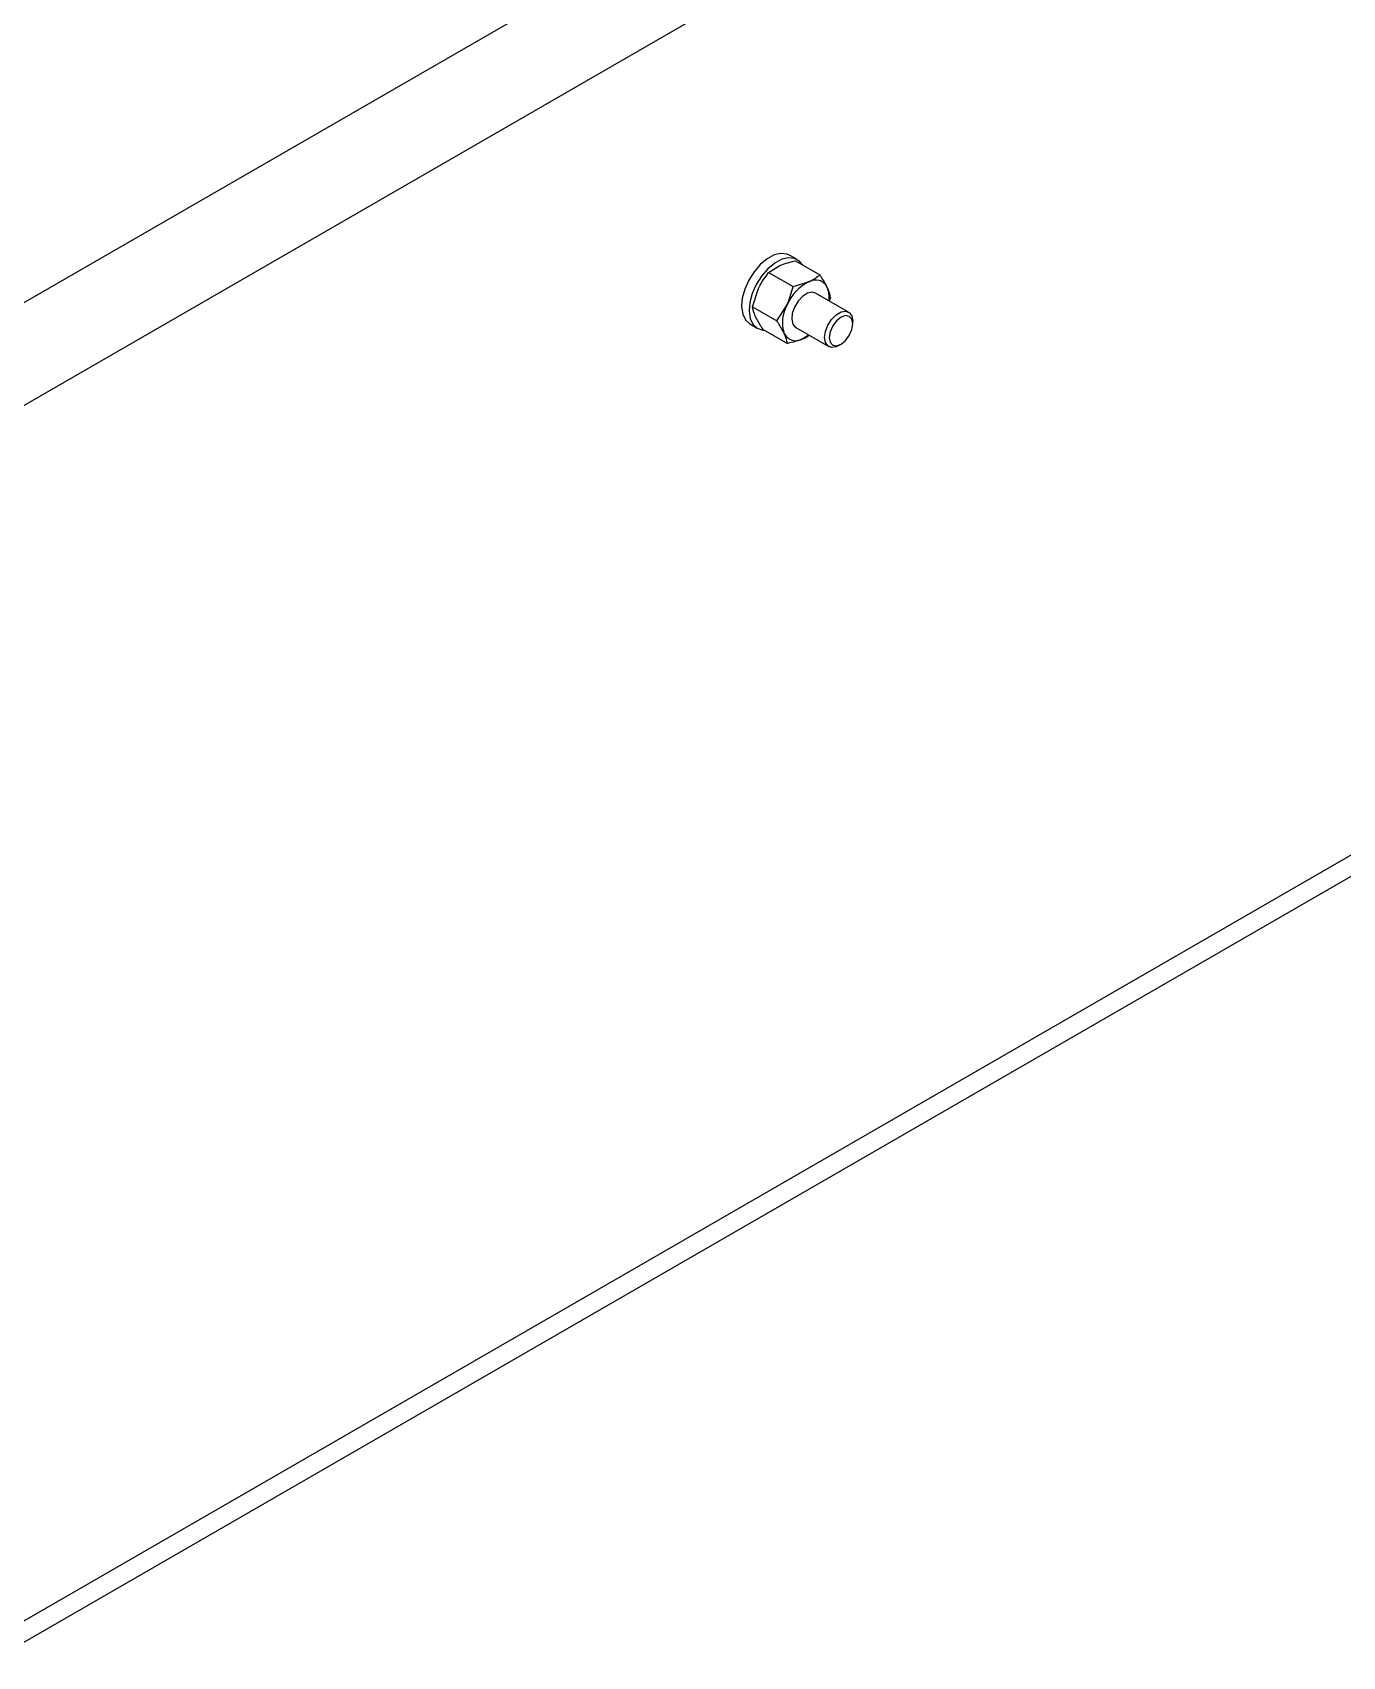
# Model space of a CAD drawing. Header units: metres. Extents: x 0 to 21025, y 0 to 14850.
# Drawn here: x 13186.9 to 13384.8, y 5080.6 to 5326 of the extents above; entities that cross this region are included whole.
import ezdxf

# ---------------------------------------------------------------- set-up
doc = ezdxf.new("R2010")
doc.units = ezdxf.units.M
doc.header["$LTSCALE"] = 25
doc.layers.add('SL4', color=4, linetype='Continuous')

msp = doc.modelspace()

# ---------------------------------------------------------------- linework, layer by layer
at = {"layer": 'SL4'}
for p, q in [((13136.586, 5256.922), (14073.485, 5797.782)), ((14080.22, 5786.117), (13143.322, 5245.256)), ((13181.857, 5083.822), (14048.213, 5583.958)), ((13181.857, 5080.6), (14048.213, 5580.736)), ((13302.42, 5291.734), (13301.289, 5292.387)), ((13298.133, 5289.765), (13299.844, 5290.835)), ((13298.133, 5289.765), (13301.815, 5287.639)), ((13302.186, 5291.541), (13305.868, 5289.415)), ((13295.683, 5284.579), (13296.592, 5287.354)), ((13301.815, 5287.639), (13304.157, 5288.345)), ((13295.683, 5284.579), (13299.365, 5282.454)), ((13299.365, 5282.454), (13300.906, 5284.864)), ((13310.208, 5283.774), (13305.234, 5286.646)), ((13307.471, 5286.006), (13307.292, 5285.457)), ((13295.29, 5281.994), (13296.421, 5281.341)), ((13310.83, 5281.992), (13310.83, 5282.4)), ((13297.287, 5281.17), (13300.969, 5279.044)), ((13302.234, 5281.449), (13307.209, 5278.578)), ((13304.207, 5280.31), (13303.311, 5279.75)), ((13308.709, 5278.726), (13309.062, 5278.93))]:
    msp.add_line(p, q, dxfattribs=at)
at = {"layer": 'SL4', "flags": 128}
for points in [[(13301.289, 5292.387), (13300.905, 5292.558), (13299.993, 5292.661), (13298.973, 5292.42), (13297.91, 5291.851), (13296.871, 5290.989), (13295.921, 5289.888), (13295.12, 5288.618), (13294.518, 5287.258), (13294.153, 5285.894), (13294.048, 5284.611), (13294.21, 5283.491), (13294.627, 5282.603), (13295.275, 5282.003), (13295.29, 5281.994)], [(13303.191, 5290.96), (13302.785, 5291.464), (13302.037, 5291.905), (13301.124, 5292.008), (13300.104, 5291.767), (13299.041, 5291.198), (13298.002, 5290.336), (13297.052, 5289.235), (13296.251, 5287.965), (13295.65, 5286.605), (13295.285, 5285.241), (13295.18, 5283.958), (13295.341, 5282.838), (13295.759, 5281.949), (13296.407, 5281.35), (13297.244, 5281.076), (13297.476, 5281.061)], [(13305.234, 5286.646), (13304.693, 5286.786), (13303.988, 5286.626), (13303.252, 5286.155), (13302.575, 5285.429), (13302.037, 5284.537), (13301.704, 5283.586), (13301.616, 5282.691), (13301.783, 5281.959), (13302.186, 5281.479), (13302.234, 5281.449)], [(13308.709, 5278.726), (13308.34, 5278.551), (13307.648, 5278.442), (13307.083, 5278.663), (13306.715, 5279.187), (13306.587, 5279.951), (13306.715, 5280.863), (13307.083, 5281.812), (13307.648, 5282.685), (13308.34, 5283.375), (13309.077, 5283.801), (13309.769, 5283.909), (13310.334, 5283.688), (13310.702, 5283.164), (13310.83, 5282.4), (13310.83, 5282.4)], [(13310.83, 5281.992), (13310.695, 5282.696), (13310.312, 5283.137), (13309.739, 5283.248), (13309.062, 5283.013), (13308.386, 5282.467), (13307.812, 5281.693), (13307.429, 5280.81), (13307.294, 5279.951), (13307.429, 5279.248), (13307.812, 5278.807), (13308.386, 5278.695), (13309.062, 5278.93), (13309.739, 5279.476), (13310.312, 5280.25), (13310.695, 5281.133), (13310.83, 5281.992)]]:
    msp.add_lwpolyline(points, dxfattribs=at)
at = {"layer": 'SL4'}
for centre, radius, start, end in [((13307.43, 5282.028), 7.115, 117.39474, 156.5084), ((13305.197, 5286.64), 1.997, 26.40297, 121.38122), ((13303.301, 5286.045), 3.971, 351.98544, 21.93517), ((13305.568, 5282.236), 5.352, 150.58746, 198.1722), ((13302.271, 5281.455), 1.997, 206.40297, 301.38122), ((13301.28, 5284.247), 4.935, 294.30675, 306.77739)]:
    msp.add_arc(centre, radius, start, end, dxfattribs=at)
for points, knots in [([(13296.592, 5287.354), (13296.622, 5287.416), (13297.04, 5288.288), (13297.606, 5289.053), (13298.133, 5289.765)], [0, 0, 0, 0, 0.0702006, 1, 1, 1, 1]), ([(13299.844, 5290.835), (13299.892, 5290.856), (13300.581, 5291.153), (13301.413, 5291.354), (13302.186, 5291.541)], [0, 0, 0, 0, 0.0702006, 1, 1, 1, 1]), ([(13304.157, 5288.345), (13304.205, 5288.366), (13304.884, 5288.669), (13305.394, 5289.055), (13305.868, 5289.415)], [0, 0, 0, 0, 0.0702006, 1, 1, 1, 1]), ([(13306.985, 5287.528), (13306.908, 5287.686), (13306.619, 5288.273), (13306.185, 5288.933), (13305.868, 5289.415)], [0, 0, 0, 0, 0.2686336, 1, 1, 1, 1]), ([(13300.906, 5284.864), (13300.934, 5284.926), (13301.343, 5285.804), (13301.588, 5286.755), (13301.815, 5287.639)], [0, 0, 0, 0, 0.0702006, 1, 1, 1, 1]), ([(13307.471, 5286.006), (13307.452, 5286.121), (13307.375, 5286.57), (13307.152, 5287.12), (13306.985, 5287.528)], [0, 0, 0, 0, 0.25755135, 1, 1, 1, 1]), ([(13296.169, 5283.057), (13296.101, 5283.209), (13295.847, 5283.776), (13295.752, 5284.24), (13295.683, 5284.579)], [0, 0, 0, 0, 0.2686336, 1, 1, 1, 1]), ([(13297.287, 5281.17), (13297.172, 5281.34), (13296.726, 5282.003), (13296.406, 5282.608), (13296.169, 5283.057)], [0, 0, 0, 0, 0.2575513, 1, 1, 1, 1]), ([(13300.483, 5280.567), (13300.405, 5280.724), (13300.116, 5281.311), (13299.682, 5281.971), (13299.365, 5282.454)], [0, 0, 0, 0, 0.2686336, 1, 1, 1, 1]), ([(13300.969, 5279.044), (13300.949, 5279.16), (13300.873, 5279.609), (13300.649, 5280.158), (13300.483, 5280.567)], [0, 0, 0, 0, 0.2575513, 1, 1, 1, 1]), ([(13303.311, 5279.75), (13303.263, 5279.729), (13302.574, 5279.432), (13301.742, 5279.231), (13300.969, 5279.044)], [0, 0, 0, 0, 0.0702006, 1, 1, 1, 1])]:
    msp.add_open_spline(points, degree=3, knots=knots, dxfattribs=at)

doc.saveas('drawing.dxf')
